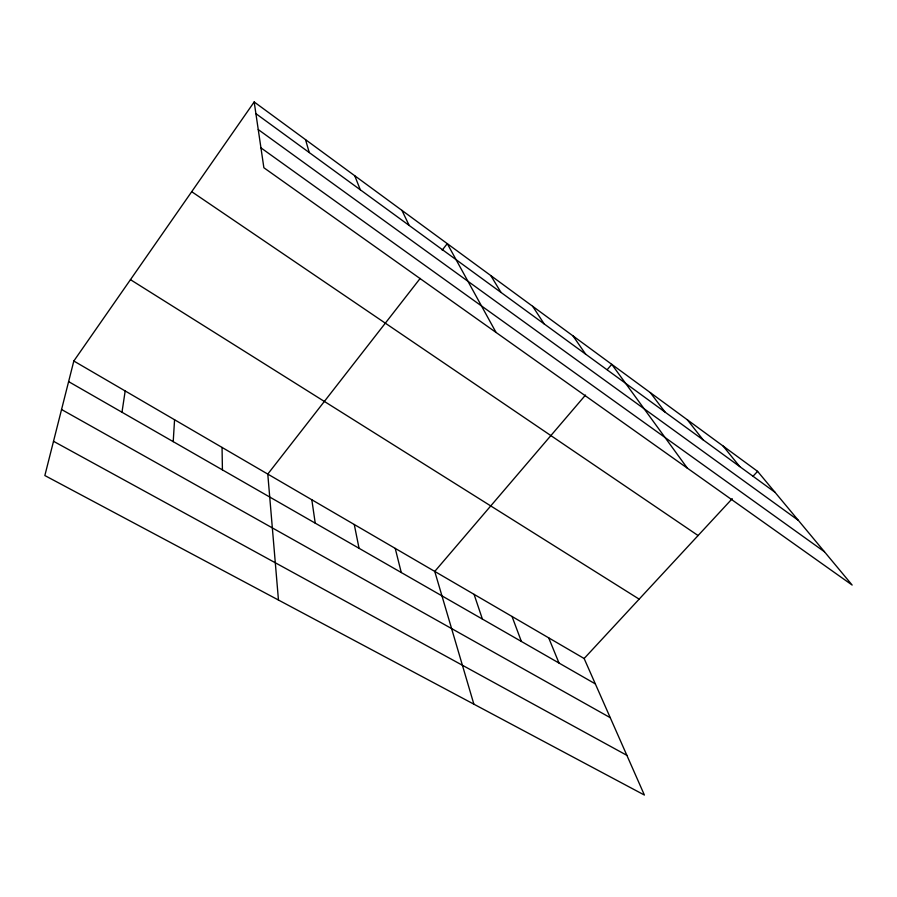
<?xml version="1.0" encoding="UTF-8"?>
<svg xmlns="http://www.w3.org/2000/svg" width="897" height="897" viewBox="0 0 897 897"><rect width="100%" height="100%" fill="white"/><g stroke="black" fill="none" stroke-linecap="round" stroke-linejoin="round"><path stroke-width="1.35" d="M173.211 441.638L174.567 419.751M121.981 412.25L125.188 390.969M73.823 361.02L44.85 475.545L644.394 795.045L584.138 658.51L73.823 361.02L254.176 101.955L757.584 471.34L852.15 585.057L263.875 167.75L254.176 101.955M420.177 278.418L267.777 474.087L278.462 600.037M442.187 250.162L447.267 243.636L496.052 332.451M585.517 395.05L434.753 571.434L473.874 704.179M607.235 369.642L611.765 364.339L687.349 468.156M584.138 658.51L732.232 498.687M752.886 476.408L757.584 471.34M53.517 441.29L626.88 755.341M61.557 409.514L610.252 717.678M68.609 381.617L595.339 683.895M130.457 279.662L639.157 599.14M191.7 191.689L698.079 535.543M260.937 147.848L824.466 551.767M258.246 129.56L798.33 520.338M255.903 113.639L775.019 492.307M723.094 446.033L739.745 466.575M687.349 419.807L703.125 439.866M650.269 392.594L665.092 412.115M572.97 335.87L585.663 354.18M532.672 306.314L544.176 323.918M490.805 275.592L501.008 292.433M401.946 210.391L409.189 225.461M548.695 637.857L559.01 663.04M354.741 175.745L360.302 189.794M512.03 616.474L521.381 641.456M474.076 594.352L482.395 619.076M305.529 139.64L309.252 152.557M395.229 548.392L401.262 572.521M354.27 524.51L359.047 548.291M311.82 499.764L315.228 523.142M222.052 447.435L222.422 469.882"/></g></svg>
